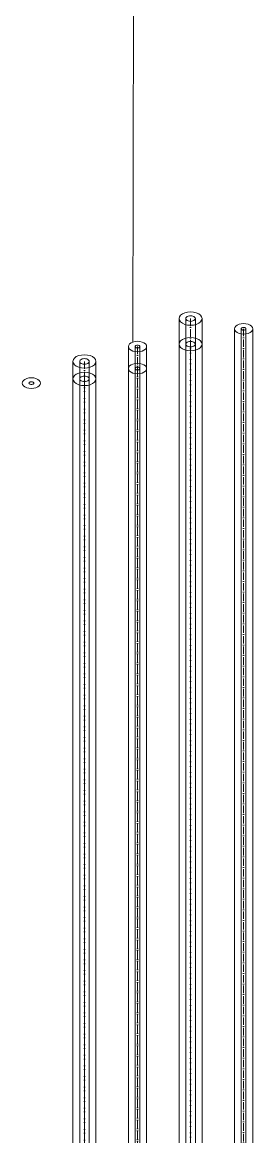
# Model space of a CAD drawing. Header units: millimetres. Extents: x -88595 to 880822, y -1054509 to -148035.
# Drawn here: x 424495 to 424803, y -353550 to -352067 of the extents above; entities that cross this region are included whole.
import ezdxf

# ---------------------------------------------------------------- set-up
doc = ezdxf.new("R2010")
doc.units = ezdxf.units.MM
doc.linetypes.add('$12$ADSK_Осевая', pattern=[14, 10, -2, 0, -2])
for name, color, linetype, lineweight in [('Изоляция', 7, 'Continuous', 18), ('Марки', 7, 'Continuous', 20), ('Трубопровод', 7, 'Continuous', 18)]:
    doc.layers.add(name, color=color, linetype=linetype, lineweight=lineweight)

msp = doc.modelspace()

# ---------------------------------------------------------------- linework, layer by layer
at = {"layer": 'Изоляция', "color": 134, "true_color": 0x00a6a6}
for p, q in [((424704.3, -352461.1), (424704.3, -355417.8)), ((424735, -355417.8), (424735, -352461.1)), ((424562.9, -352518.1), (424562.9, -355499.4)), ((424593.6, -355499.4), (424593.6, -352518.1))]:
    msp.add_line(p, q, dxfattribs=at)
at = {"layer": 'Изоляция', "color": 190, "true_color": 0x8000ff}
for p, q in [((424778.2, -352474.7), (424778.2, -355389.9)), ((424802.5, -355389.9), (424802.5, -352474.7)), ((424636.7, -352498.3), (424636.7, -355471.6)), ((424661.1, -355471.6), (424661.1, -352498.3))]:
    msp.add_line(p, q, dxfattribs=at)
at = {"layer": 'Изоляция', "color": 134, "true_color": 0x00a6a6}
for points in [[(424708.8, -352454.8, 0), (424706.3, -352456.7, 0), (424704.8, -352458.8, 0), (424704.3, -352461.1, 0), (424704.8, -352463.4, 0), (424706.3, -352465.5, 0), (424708.8, -352467.4, 0)], [(424730.5, -352454.8, 0), (424727.3, -352453.4, 0), (424723.6, -352452.5, 0), (424719.6, -352452.2, 0), (424715.6, -352452.5, 0), (424711.9, -352453.4, 0), (424708.8, -352454.8, 0)], [(424730.5, -352467.4, 0), (424732.9, -352465.5, 0), (424734.4, -352463.4, 0), (424735, -352461.1, 0), (424734.4, -352458.8, 0), (424732.9, -352456.7, 0), (424730.5, -352454.8, 0)], [(424708.8, -352467.4, 0), (424711.9, -352468.8, 0), (424715.6, -352469.7, 0), (424719.6, -352470, 0), (424723.6, -352469.7, 0), (424727.3, -352468.8, 0), (424730.5, -352467.4, 0)], [(424719.6, -352486.4, 0), (424715.6, -352486.7, 0), (424711.9, -352487.6, 0), (424708.8, -352489, 0), (424706.3, -352490.8, 0), (424704.8, -352492.9, 0), (424704.3, -352495.2, 0)], [(424735, -352495.2, 0), (424734.4, -352492.9, 0), (424732.9, -352490.8, 0), (424730.5, -352489, 0), (424727.3, -352487.6, 0), (424723.6, -352486.7, 0), (424719.6, -352486.4, 0)], [(424704.3, -352495.2, 0), (424704.8, -352497.5, 0), (424706.3, -352499.7, 0), (424708.8, -352501.5, 0), (424711.9, -352502.9, 0), (424715.6, -352503.8, 0), (424719.6, -352504.1, 0)], [(424719.6, -352504.1, 0), (424723.6, -352503.8, 0), (424727.3, -352502.9, 0), (424730.5, -352501.5, 0), (424732.9, -352499.7, 0), (424734.4, -352497.5, 0), (424735, -352495.2, 0)], [(424567.3, -352511.8, 0), (424564.9, -352513.7, 0), (424563.4, -352515.8, 0), (424562.9, -352518.1, 0), (424563.4, -352520.4, 0), (424564.9, -352522.5, 0), (424567.3, -352524.4, 0)], [(424589.1, -352511.8, 0), (424585.9, -352510.4, 0), (424582.2, -352509.6, 0), (424578.2, -352509.2, 0), (424574.2, -352509.6, 0), (424570.5, -352510.4, 0), (424567.3, -352511.8, 0)], [(424589.1, -352524.4, 0), (424591.5, -352522.5, 0), (424593, -352520.4, 0), (424593.6, -352518.1, 0), (424593, -352515.8, 0), (424591.5, -352513.7, 0), (424589.1, -352511.8, 0)], [(424567.3, -352535.1, 0), (424564.9, -352537, 0), (424563.4, -352539.1, 0), (424562.9, -352541.4, 0), (424563.4, -352543.7, 0), (424564.9, -352545.8, 0), (424567.3, -352547.7, 0)], [(424567.3, -352524.4, 0), (424570.5, -352525.8, 0), (424574.2, -352526.7, 0), (424578.2, -352527, 0), (424582.2, -352526.7, 0), (424585.9, -352525.8, 0), (424589.1, -352524.4, 0)], [(424589.1, -352535.1, 0), (424585.9, -352533.7, 0), (424582.2, -352532.8, 0), (424578.2, -352532.5, 0), (424574.2, -352532.8, 0), (424570.5, -352533.7, 0), (424567.3, -352535.1, 0)], [(424589.1, -352547.7, 0), (424591.5, -352545.8, 0), (424593, -352543.7, 0), (424593.6, -352541.4, 0), (424593, -352539.1, 0), (424591.5, -352537, 0), (424589.1, -352535.1, 0)], [(424567.3, -352547.7, 0), (424570.5, -352549.1, 0), (424574.2, -352550, 0), (424578.2, -352550.3, 0), (424582.2, -352550, 0), (424585.9, -352549.1, 0), (424589.1, -352547.7, 0)]]:
    msp.add_polyline3d(points, dxfattribs=at)
at = {"layer": 'Изоляция', "color": 190, "true_color": 0x8000ff}
for points in [[(424790.3, -352467.7, 0), (424787.2, -352467.9, 0), (424784.2, -352468.7, 0), (424781.7, -352469.8, 0), (424779.8, -352471.2, 0), (424778.6, -352472.9, 0), (424778.2, -352474.7, 0)], [(424778.2, -352474.7, 0), (424778.6, -352476.6, 0), (424779.8, -352478.3, 0), (424781.7, -352479.7, 0), (424784.2, -352480.8, 0), (424787.2, -352481.5, 0), (424790.3, -352481.8, 0)], [(424802.5, -352474.7, 0), (424802.1, -352472.9, 0), (424800.9, -352471.2, 0), (424798.9, -352469.8, 0), (424796.4, -352468.7, 0), (424793.5, -352467.9, 0), (424790.3, -352467.7, 0)], [(424790.3, -352481.8, 0), (424793.5, -352481.5, 0), (424796.4, -352480.8, 0), (424798.9, -352479.7, 0), (424800.9, -352478.3, 0), (424802.1, -352476.6, 0), (424802.5, -352474.7, 0)], [(424640.3, -352493.4, 0), (424638.4, -352494.8, 0), (424637.2, -352496.5, 0), (424636.7, -352498.3, 0), (424637.2, -352500.2, 0), (424638.4, -352501.9, 0), (424640.3, -352503.3, 0)], [(424657.5, -352493.4, 0), (424655, -352492.3, 0), (424652.1, -352491.6, 0), (424648.9, -352491.3, 0), (424645.8, -352491.6, 0), (424642.8, -352492.3, 0), (424640.3, -352493.4, 0)], [(424657.5, -352503.3, 0), (424659.5, -352501.9, 0), (424660.7, -352500.2, 0), (424661.1, -352498.3, 0), (424660.7, -352496.5, 0), (424659.5, -352494.8, 0), (424657.5, -352493.4, 0)], [(424640.3, -352503.3, 0), (424642.8, -352504.4, 0), (424645.8, -352505.1, 0), (424648.9, -352505.4, 0), (424652.1, -352505.1, 0), (424655, -352504.4, 0), (424657.5, -352503.3, 0)], [(424640.3, -352522.7, 0), (424638.4, -352524.1, 0), (424637.2, -352525.8, 0), (424636.7, -352527.7, 0), (424637.2, -352529.5, 0), (424638.4, -352531.2, 0), (424640.3, -352532.6, 0)], [(424657.5, -352522.7, 0), (424655, -352521.6, 0), (424652.1, -352520.9, 0), (424648.9, -352520.6, 0), (424645.8, -352520.9, 0), (424642.8, -352521.6, 0), (424640.3, -352522.7, 0)], [(424657.5, -352532.6, 0), (424659.5, -352531.2, 0), (424660.7, -352529.5, 0), (424661.1, -352527.7, 0), (424660.7, -352525.8, 0), (424659.5, -352524.1, 0), (424657.5, -352522.7, 0)], [(424640.3, -352532.6, 0), (424642.8, -352533.7, 0), (424645.8, -352534.4, 0), (424648.9, -352534.7, 0), (424652.1, -352534.4, 0), (424655, -352533.7, 0), (424657.5, -352532.6, 0)], [(424498.9, -352542, 0), (424496.9, -352543.5, 0), (424495.7, -352545.1, 0), (424495.3, -352547, 0), (424495.7, -352548.8, 0), (424496.9, -352550.5, 0), (424498.9, -352551.9, 0)], [(424516.1, -352542, 0), (424513.6, -352540.9, 0), (424510.6, -352540.2, 0), (424507.5, -352539.9, 0), (424504.3, -352540.2, 0), (424501.4, -352540.9, 0), (424498.9, -352542, 0)], [(424498.9, -352551.9, 0), (424501.4, -352553.1, 0), (424504.3, -352553.8, 0), (424507.5, -352554, 0), (424510.6, -352553.8, 0), (424513.6, -352553.1, 0), (424516.1, -352551.9, 0)], [(424516.1, -352551.9, 0), (424518, -352550.5, 0), (424519.3, -352548.8, 0), (424519.7, -352547, 0), (424519.3, -352545.1, 0), (424518, -352543.5, 0), (424516.1, -352542, 0)]]:
    msp.add_polyline3d(points, dxfattribs=at)
at = {"layer": 'Марки'}
msp.add_line((424653.2, -344736.8), (424642.8, -352492.3), dxfattribs=at)
at = {"layer": 'Трубопровод', "color": 134, "true_color": 0x00a6a6}
for p, q in [((424713.3, -352461.1), (424713.3, -355417.8)), ((424726, -355417.8), (424726, -352461.1)), ((424571.9, -352518.1), (424571.9, -355499.4)), ((424584.6, -355499.4), (424584.6, -352518.1))]:
    msp.add_line(p, q, dxfattribs=at)
at = {"layer": 'Трубопровод', "color": 134, "linetype": '$12$ADSK_Осевая', "true_color": 0x00a6a6}
for p, q in [((424719.6, -352461.1), (424719.6, -355336.1)), ((424719.6, -352461.1), (424719.6, -355336.1)), ((424719.6, -352495.2), (424719.6, -355417.8)), ((424719.6, -352495.2), (424719.6, -355417.8)), ((424578.2, -352518.1), (424578.2, -355417.8)), ((424578.2, -352518.1), (424578.2, -355417.8)), ((424578.2, -352541.4), (424578.2, -355499.4)), ((424578.2, -352541.4), (424578.2, -355499.4))]:
    msp.add_line(p, q, dxfattribs=at)
at = {"layer": 'Трубопровод', "color": 190, "true_color": 0x8000ff}
for p, q in [((424787.2, -352474.7), (424787.2, -355389.9)), ((424793.5, -355389.9), (424793.5, -352474.7)), ((424645.7, -352498.3), (424645.7, -355471.6)), ((424652.1, -355471.6), (424652.1, -352498.3))]:
    msp.add_line(p, q, dxfattribs=at)
at = {"layer": 'Трубопровод', "color": 190, "linetype": '$12$ADSK_Осевая', "true_color": 0x8000ff}
for p, q in [((424790.3, -352474.7), (424790.3, -355389.9)), ((424790.3, -352474.7), (424790.3, -355389.9)), ((424648.9, -352498.3), (424648.9, -355389.9)), ((424648.9, -352498.3), (424648.9, -355389.9)), ((424648.9, -355471.6), (424648.9, -352527.7)), ((424648.9, -355471.6), (424648.9, -352527.7))]:
    msp.add_line(p, q, dxfattribs=at)
at = {"layer": 'Трубопровод', "color": 134, "true_color": 0x00a6a6}
for points in [[(424715.1, -352458.5, 0), (424714.1, -352459.3, 0), (424713.5, -352460.2, 0), (424713.3, -352461.1, 0), (424713.5, -352462.1, 0), (424714.1, -352462.9, 0), (424715.1, -352463.7, 0)], [(424724.1, -352458.5, 0), (424722.8, -352457.9, 0), (424721.3, -352457.6, 0), (424719.6, -352457.4, 0), (424718, -352457.6, 0), (424716.4, -352457.9, 0), (424715.1, -352458.5, 0)], [(424715.1, -352463.7, 0), (424716.4, -352464.3, 0), (424718, -352464.6, 0), (424719.6, -352464.8, 0), (424721.3, -352464.6, 0), (424722.8, -352464.3, 0), (424724.1, -352463.7, 0)], [(424724.1, -352463.7, 0), (424725.1, -352462.9, 0), (424725.8, -352462.1, 0), (424726, -352461.1, 0), (424725.8, -352460.2, 0), (424725.1, -352459.3, 0), (424724.1, -352458.5, 0)], [(424715.1, -352492.7, 0), (424714.1, -352493.4, 0), (424713.5, -352494.3, 0), (424713.3, -352495.2, 0), (424713.5, -352496.2, 0), (424714.1, -352497.1, 0), (424715.1, -352497.8, 0)], [(424724.1, -352492.7, 0), (424722.8, -352492.1, 0), (424721.3, -352491.7, 0), (424719.6, -352491.6, 0), (424718, -352491.7, 0), (424716.4, -352492.1, 0), (424715.1, -352492.7, 0)], [(424724.1, -352497.8, 0), (424725.1, -352497.1, 0), (424725.8, -352496.2, 0), (424726, -352495.2, 0), (424725.8, -352494.3, 0), (424725.1, -352493.4, 0), (424724.1, -352492.7, 0)], [(424715.1, -352497.8, 0), (424716.4, -352498.4, 0), (424718, -352498.8, 0), (424719.6, -352498.9, 0), (424721.3, -352498.8, 0), (424722.8, -352498.4, 0), (424724.1, -352497.8, 0)], [(424573.7, -352515.5, 0), (424572.7, -352516.3, 0), (424572.1, -352517.2, 0), (424571.9, -352518.1, 0), (424572.1, -352519.1, 0), (424572.7, -352519.9, 0), (424573.7, -352520.7, 0)], [(424582.7, -352515.5, 0), (424581.4, -352514.9, 0), (424579.8, -352514.6, 0), (424578.2, -352514.4, 0), (424576.6, -352514.6, 0), (424575, -352514.9, 0), (424573.7, -352515.5, 0)], [(424573.7, -352520.7, 0), (424575, -352521.3, 0), (424576.6, -352521.7, 0), (424578.2, -352521.8, 0), (424579.8, -352521.7, 0), (424581.4, -352521.3, 0), (424582.7, -352520.7, 0)], [(424582.7, -352520.7, 0), (424583.7, -352519.9, 0), (424584.3, -352519.1, 0), (424584.6, -352518.1, 0), (424584.3, -352517.2, 0), (424583.7, -352516.3, 0), (424582.7, -352515.5, 0)], [(424582.7, -352538.8, 0), (424581.4, -352538.2, 0), (424579.8, -352537.9, 0), (424578.2, -352537.7, 0), (424576.6, -352537.9, 0), (424575, -352538.2, 0), (424573.7, -352538.8, 0)], [(424573.7, -352538.8, 0), (424572.7, -352539.6, 0), (424572.1, -352540.5, 0), (424571.9, -352541.4, 0), (424572.1, -352542.4, 0), (424572.7, -352543.2, 0), (424573.7, -352544, 0)], [(424573.7, -352544, 0), (424575, -352544.6, 0), (424576.6, -352544.9, 0), (424578.2, -352545.1, 0), (424579.8, -352544.9, 0), (424581.4, -352544.6, 0), (424582.7, -352544, 0)], [(424582.7, -352544, 0), (424583.7, -352543.2, 0), (424584.3, -352542.4, 0), (424584.6, -352541.4, 0), (424584.3, -352540.5, 0), (424583.7, -352539.6, 0), (424582.7, -352538.8, 0)]]:
    msp.add_polyline3d(points, dxfattribs=at)
at = {"layer": 'Трубопровод', "color": 190, "true_color": 0x8000ff}
for points in [[(424788.1, -352473.4, 0), (424787.6, -352473.8, 0), (424787.3, -352474.3, 0), (424787.2, -352474.7, 0), (424787.3, -352475.2, 0), (424787.6, -352475.7, 0), (424788.1, -352476, 0)], [(424792.6, -352473.4, 0), (424791.9, -352473.2, 0), (424791.2, -352473, 0), (424790.3, -352472.9, 0), (424789.5, -352473, 0), (424788.7, -352473.2, 0), (424788.1, -352473.4, 0)], [(424788.1, -352476, 0), (424788.7, -352476.3, 0), (424789.5, -352476.5, 0), (424790.3, -352476.6, 0), (424791.2, -352476.5, 0), (424791.9, -352476.3, 0), (424792.6, -352476, 0)], [(424792.6, -352476, 0), (424793.1, -352475.7, 0), (424793.4, -352475.2, 0), (424793.5, -352474.7, 0), (424793.4, -352474.3, 0), (424793.1, -352473.8, 0), (424792.6, -352473.4, 0)], [(424646.7, -352497.1, 0), (424646.2, -352497.4, 0), (424645.8, -352497.9, 0), (424645.7, -352498.3, 0), (424645.8, -352498.8, 0), (424646.2, -352499.3, 0), (424646.7, -352499.6, 0)], [(424651.2, -352497.1, 0), (424650.5, -352496.8, 0), (424649.7, -352496.6, 0), (424648.9, -352496.5, 0), (424648.1, -352496.6, 0), (424647.3, -352496.8, 0), (424646.7, -352497.1, 0)], [(424646.7, -352499.6, 0), (424647.3, -352499.9, 0), (424648.1, -352500.1, 0), (424648.9, -352500.2, 0), (424649.7, -352500.1, 0), (424650.5, -352499.9, 0), (424651.2, -352499.6, 0)], [(424651.2, -352499.6, 0), (424651.7, -352499.3, 0), (424652, -352498.8, 0), (424652.1, -352498.3, 0), (424652, -352497.9, 0), (424651.7, -352497.4, 0), (424651.2, -352497.1, 0)], [(424646.7, -352526.4, 0), (424646.2, -352526.7, 0), (424645.8, -352527.2, 0), (424645.7, -352527.7, 0), (424645.8, -352528.1, 0), (424646.2, -352528.6, 0), (424646.7, -352529, 0)], [(424651.2, -352526.4, 0), (424650.5, -352526.1, 0), (424649.7, -352525.9, 0), (424648.9, -352525.8, 0), (424648.1, -352525.9, 0), (424647.3, -352526.1, 0), (424646.7, -352526.4, 0)], [(424646.7, -352529, 0), (424647.3, -352529.2, 0), (424648.1, -352529.4, 0), (424648.9, -352529.5, 0), (424649.7, -352529.4, 0), (424650.5, -352529.2, 0), (424651.2, -352529, 0)], [(424651.2, -352529, 0), (424651.7, -352528.6, 0), (424652, -352528.1, 0), (424652.1, -352527.7, 0), (424652, -352527.2, 0), (424651.7, -352526.7, 0), (424651.2, -352526.4, 0)], [(424505.2, -352545.7, 0), (424504.7, -352546.1, 0), (424504.4, -352546.5, 0), (424504.3, -352547, 0), (424504.4, -352547.4, 0), (424504.7, -352547.9, 0), (424505.2, -352548.3, 0)], [(424509.7, -352545.7, 0), (424509.1, -352545.4, 0), (424508.3, -352545.2, 0), (424507.5, -352545.1, 0), (424506.7, -352545.2, 0), (424505.9, -352545.4, 0), (424505.2, -352545.7, 0)], [(424505.2, -352548.3, 0), (424505.9, -352548.6, 0), (424506.7, -352548.7, 0), (424507.5, -352548.8, 0), (424508.3, -352548.7, 0), (424509.1, -352548.6, 0), (424509.7, -352548.3, 0)], [(424509.7, -352548.3, 0), (424510.2, -352547.9, 0), (424510.6, -352547.4, 0), (424510.7, -352547, 0), (424510.6, -352546.5, 0), (424510.2, -352546.1, 0), (424509.7, -352545.7, 0)]]:
    msp.add_polyline3d(points, dxfattribs=at)

doc.saveas('drawing.dxf')
